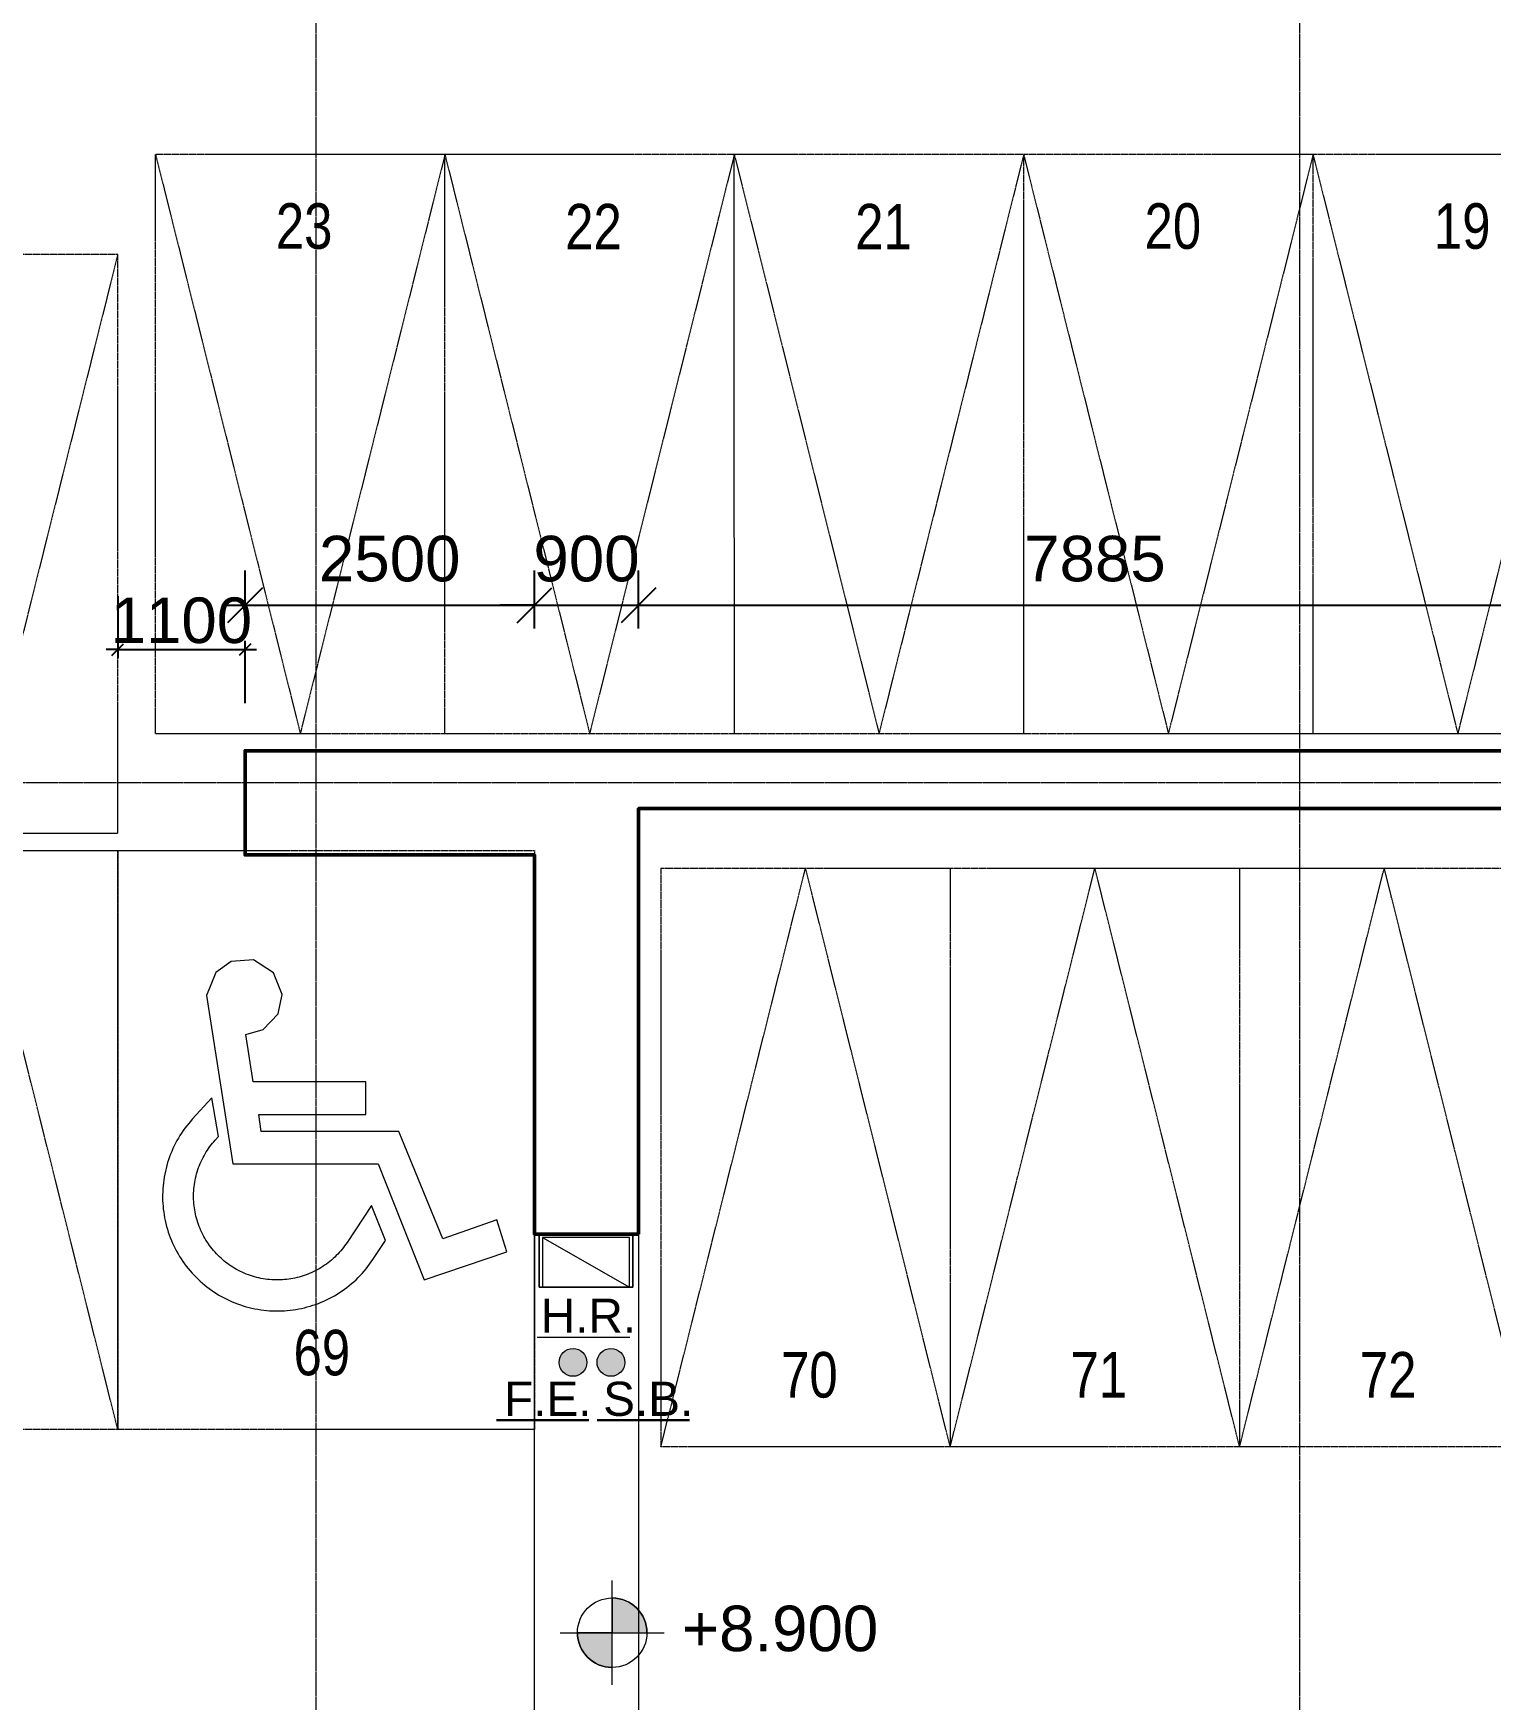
# Model space of a CAD drawing. Header units: millimetres. Extents: x -11708 to 484395, y -10237143 to 211873.
# Drawn here: x 88912 to 101503, y 177533 to 191929 of the extents above; entities that cross this region are included whole.
import ezdxf

# ---------------------------------------------------------------- set-up
doc = ezdxf.new("R2010")
doc.units = ezdxf.units.MM
for name, pattern in [('Dash', [6, 3, -3]), ('Grid Line', [21, 12, -3, 3, -3]), ('Overhead', [1.8, 1.2, -0.6])]:
    doc.linetypes.add(name, pattern=pattern)
for name, color, linetype, lineweight in [('0-1', 7, 'Continuous', 5), ('A-ANNO-DIMS', 7, 'Continuous', 9), ('A-ANNO-NOTE', 7, 'Continuous', 5), ('A-ANNO-NOTE-1', 7, 'Continuous', 20), ('A-DETL-GENF', 7, 'Continuous', 5), ('A-DOOR', 7, 'Continuous', 5), ('A-DOOR-FRAM', 7, 'Continuous', 5), ('A-DOOR-OPNG', 31, 'Continuous', 18), ('C-PRKG-1', 7, 'Dash', 5), ('G-ANNO-DIMS', 7, 'Continuous', 5), ('G-ANNO-TEXT', 7, 'Continuous', 5), ('I-WALL', 7, 'Continuous', 9), ('OAP280_C', 210, 'Continuous', 50), ('Q-SPCQ', 7, 'Continuous', 5), ('S-GRID-1', 7, 'Grid Line', 5), ('UNDERLINE', 10, 'Continuous', 30)]:
    doc.layers.add(name, color=color, linetype=linetype, lineweight=lineweight)
doc.styles.add('Arial', font='arial.ttf', dxfattribs={"height": 491.766467})
doc.styles.add('Arial_1', font='arial.ttf', dxfattribs={"height": 393.413174})
doc.styles.add('Arial_2', font='arial.ttf', dxfattribs={"height": 1.475299})
doc.styles.add('Arial_9', font='arial.ttf', dxfattribs={"width": 0.8, "height": 393.413174})
doc.dimstyles.new('Diagonal_-_2_0mm_Arial', dxfattribs={"dimscale": 304.8, "dimtxt": 500, "dimasz": 0.984252, "dimexe": 0.984252, "dimexo": 0.984252, "dimgap": 0.656168, "dimtad": 1, "dimdec": 0, "dimrnd": 5, "dimzin": 0, "dimdsep": 46, "dimtxsty": 'Arial', "dimblk1": 'OBLIQUE', "dimblk2": 'OBLIQUE', "dimsah": 1, "dimcen": 0.09, "dimdle": 0.656168, "dimadec": 0, "dimazin": 0, "dimtfac": 1, "dimtdec": 4, "dimtix": 1, "dimtmove": 0, "dimatfit": 3, "dimfxl": 1, "dimtvp": 1, "dimtolj": 1, "dimtzin": 0, "dimarcsym": 2})
doc.dimstyles.new('Diagonal_-_2_0mm_Arial_-_Precise_1', dxfattribs={"dimscale": 304.8, "dimtxt": 100, "dimasz": 0.328084, "dimexe": 0.246063, "dimexo": 0.0625, "dimgap": 0.164042, "dimtad": 1, "dimdec": 0, "dimzin": 0, "dimdsep": 46, "dimtxsty": 'Arial_1', "dimblk1": 'OBLIQUE', "dimblk2": 'OBLIQUE', "dimsah": 1, "dimcen": 0.09, "dimdle": 0.164042, "dimadec": 3, "dimazin": 0, "dimtfac": 1, "dimtdec": 4, "dimtix": 1, "dimtmove": 0, "dimatfit": 3, "dimfxl": 0.393701, "dimfxlon": 1, "dimtvp": 1, "dimtolj": 1, "dimtzin": 0, "dimarcsym": 2})

# ---------------------------------------------------------------- blocks, each defined once
blk = doc.blocks.new('Spot Elevations - Spot Elevation - Exterior Filled-23614-LG_F PLAN')
at = {"layer": 'G-ANNO-DIMS'}
h = blk.add_hatch(color=256, dxfattribs=at)
edge = h.paths.add_edge_path(flags=0)
edge.add_arc((-2.24, 2.25), 1.5, 0, 90, ccw=False)
edge.add_line((-0.74, 2.25), (-2.24, 2.25))
edge.add_line((-2.24, 2.25), (-2.24, 3.75))
h = blk.add_hatch(color=256, dxfattribs=at)
edge = h.paths.add_edge_path(flags=0)
edge.add_arc((-2.24, 2.25), 1.5, 180, 270, ccw=False)
edge.add_line((-3.74, 2.25), (-2.24, 2.25))
edge.add_line((-2.24, 2.25), (-2.24, 0.75))
for p, q in [((-2.24, 0), (-2.24, 4.5)), ((-2.24, 3.75), (-2.24, 2.25)), ((-4.49, 2.25), (0.01, 2.25)), ((-2.24, 2.25), (-3.74, 2.25)), ((-2.24, 0.75), (-2.24, 2.25)), ((-2.24, 2.25), (-0.74, 2.25))]:
    blk.add_line(p, q, dxfattribs=at)
blk.add_circle((-2.24, 2.25), 1.5, dxfattribs=at)
for start, end in [(360, 90), (180, 270)]:
    blk.add_arc((-2.24, 2.25), 1.5, start, end, dxfattribs=at)
blk = doc.blocks.new('ARC_OPEN_O10 - 7000x6400mm-44473473-A3_LG_F')
at = {"layer": 'A-DOOR-FRAM'}
for p, q in [((-3500, 450), (-3500, -25)), ((-3500, 75), (-3500, 75))]:
    blk.add_line(p, q, dxfattribs=at)
at = {"layer": 'A-DOOR-OPNG', "color": 7, "linetype": 'Overhead', "lineweight": 5}
for p, q in [((-3500, 450), (3500, 450)), ((3500, -450), (-3500, -450))]:
    blk.add_line(p, q, dxfattribs=at)
blk = doc.blocks.new('ARC_TFP_FS_HR_DISPLAY - ARC_TFP_FS_HR_750x400-44771068-A3_LG_F')
at = {"layer": 'A-DETL-GENF'}
for p, q in [((375, 30), (-375, 460)), ((375, 460), (-375, 460)), ((-375, 460), (-375, 30)), ((375, 30), (375, 460)), ((-375, 30), (375, 30))]:
    blk.add_line(p, q, dxfattribs=at)
at = {"layer": 'Q-SPCQ'}
for p, q in [((405, 460), (-405, 460)), ((-405, 460), (-405, 0)), ((-405, 0), (-405, 460)), ((-405, 460), (405, 460)), ((-405, 460), (-405, 460)), ((405, 0), (405, 460)), ((405, 460), (405, 0)), ((405, 460), (405, 460)), ((-405, 0), (405, 0)), ((405, 0), (-405, 0)), ((-405, 0), (-405, 0)), ((405, 0), (405, 0))]:
    blk.add_line(p, q, dxfattribs=at)
blk = doc.blocks.new('_Oblique')
at = {"color": 0, "linetype": 'ByBlock', "lineweight": -2}
blk.add_line((-0.5, -0.5), (0.5, 0.5), dxfattribs=at)
blk = doc.blocks.new('*D214')
at = {"layer": 'A-ANNO-DIMS', "color": 0, "lineweight": -2, "transparency": 16777216}
for p, q in [((89641, 187065), (89641, 186529)), ((89641, 186604), (89541, 186604)), ((89641, 186604), (90741, 186604)), ((90741, 186143), (90741, 186679)), ((90741, 186604), (90841, 186604))]:
    blk.add_line(p, q, dxfattribs=at)
at = {"layer": 'Defpoints', "color": 0, "transparency": 16777216}
for p in [(89641, 187084), (90741, 186604), (90741, 186124)]:
    blk.add_point(p, dxfattribs=at)
at = {"layer": 'A-ANNO-DIMS', "color": 0, "lineweight": -2, "transparency": 16777216, "xscale": 99.99999999999999, "yscale": 99.99999999999999, "zscale": 99.99999999999999}
blk.add_blockref('_Oblique', (89641, 186604), dxfattribs=at)
at = {"layer": 'A-ANNO-DIMS', "color": 0, "lineweight": -2, "transparency": 16777216, "xscale": 99.99999999999999, "yscale": 99.99999999999999, "zscale": 99.99999999999999, "rotation": 180}
blk.add_blockref('_Oblique', (90741, 186604), dxfattribs=at)
at = {"layer": 'A-ANNO-DIMS', "color": 0, "transparency": 16777216, "insert": (90191, 186855), "char_height": 393.4, "attachment_point": 5, "style": 'Arial_1'}
blk.add_mtext('\\A1;1100', dxfattribs=at)
blk = doc.blocks.new('ARC_PAR_Car - Car_2500x5000mm-V7-LG_F PLAN')
at = {"layer": 'C-PRKG-1'}
for p, q in [((0, 0), (0, -5000)), ((0, -5000), (1250, 0)), ((2500, 0), (0, 0)), ((2500, -5000), (1250, 0)), ((2500, 0), (2500, -5000)), ((0, -5000), (2500, -5000))]:
    blk.add_line(p, q, dxfattribs=at)
blk = doc.blocks.new('*D236')
at = {"layer": 'A-ANNO-DIMS', "color": 0, "lineweight": -2, "transparency": 16777216}
for p, q in [((90741, 186787), (90741, 187287)), ((93241, 186787), (93241, 187287)), ((90541, 186987), (93441, 186987))]:
    blk.add_line(p, q, dxfattribs=at)
at = {"layer": 'Defpoints', "color": 0, "transparency": 16777216}
for p in [(93241, 186987), (90741, 186487), (93241, 186487)]:
    blk.add_point(p, dxfattribs=at)
at = {"layer": 'A-ANNO-DIMS', "color": 0, "lineweight": -2, "transparency": 16777216, "xscale": 299.9999999999999, "yscale": 299.9999999999999, "zscale": 299.9999999999999, "rotation": 180}
blk.add_blockref('_Oblique', (90741, 186987), dxfattribs=at)
at = {"layer": 'A-ANNO-DIMS', "color": 0, "lineweight": -2, "transparency": 16777216, "xscale": 299.9999999999999, "yscale": 299.9999999999999, "zscale": 299.9999999999999}
blk.add_blockref('_Oblique', (93241, 186987), dxfattribs=at)
at = {"layer": 'A-ANNO-DIMS', "color": 0, "transparency": 16777216, "insert": (91991, 187388), "char_height": 491.77, "attachment_point": 5, "style": 'Arial'}
blk.add_mtext('\\A1;{\\H0.8x;2500}', dxfattribs=at)
blk = doc.blocks.new('*D237')
at = {"layer": 'A-ANNO-DIMS', "color": 0, "lineweight": -2, "transparency": 16777216}
for p, q in [((93241, 186787), (93241, 187287)), ((94141, 186787), (94141, 187287)), ((93241, 186987), (92941, 186987)), ((93241, 186987), (94141, 186987)), ((94141, 186987), (94441, 186987))]:
    blk.add_line(p, q, dxfattribs=at)
at = {"layer": 'Defpoints', "color": 0, "transparency": 16777216}
for p in [(94141, 186987), (93241, 186487), (94141, 186487)]:
    blk.add_point(p, dxfattribs=at)
at = {"layer": 'A-ANNO-DIMS', "color": 0, "lineweight": -2, "transparency": 16777216, "xscale": 299.9999999999999, "yscale": 299.9999999999999, "zscale": 299.9999999999999}
blk.add_blockref('_Oblique', (93241, 186987), dxfattribs=at)
at = {"layer": 'A-ANNO-DIMS', "color": 0, "lineweight": -2, "transparency": 16777216, "xscale": 299.9999999999999, "yscale": 299.9999999999999, "zscale": 299.9999999999999, "rotation": 180}
blk.add_blockref('_Oblique', (94141, 186987), dxfattribs=at)
at = {"layer": 'A-ANNO-DIMS', "color": 0, "transparency": 16777216, "insert": (93691, 187388), "char_height": 491.77, "attachment_point": 5, "style": 'Arial'}
blk.add_mtext('\\A1;{\\H0.8x;900}', dxfattribs=at)
blk = doc.blocks.new('*D238')
at = {"layer": 'A-ANNO-DIMS', "color": 0, "lineweight": -2, "transparency": 16777216}
for p, q in [((94141, 186787), (94141, 187287)), ((102026, 186787), (102026, 187287)), ((93941, 186987), (102226, 186987))]:
    blk.add_line(p, q, dxfattribs=at)
at = {"layer": 'Defpoints', "color": 0, "transparency": 16777216}
for p in [(102026, 186987), (94141, 186487), (102026, 186487)]:
    blk.add_point(p, dxfattribs=at)
at = {"layer": 'A-ANNO-DIMS', "color": 0, "lineweight": -2, "transparency": 16777216, "xscale": 299.9999999999999, "yscale": 299.9999999999999, "zscale": 299.9999999999999, "rotation": 180}
blk.add_blockref('_Oblique', (94141, 186987), dxfattribs=at)
at = {"layer": 'A-ANNO-DIMS', "color": 0, "lineweight": -2, "transparency": 16777216, "xscale": 299.9999999999999, "yscale": 299.9999999999999, "zscale": 299.9999999999999}
blk.add_blockref('_Oblique', (102026, 186987), dxfattribs=at)
at = {"layer": 'A-ANNO-DIMS', "color": 0, "transparency": 16777216, "insert": (98084, 187388), "char_height": 491.77, "attachment_point": 5, "style": 'Arial'}
blk.add_mtext('\\A1;{\\H0.8x;7885}', dxfattribs=at)
blk = doc.blocks.new('ARC_ANN_HR_HOSE-REEL - ARC_ANN_HR_HOSE-REEL-881492-LG_F PLAN')
at = {"layer": 'A-ANNO-NOTE-1'}
blk.add_line((-1.804, 0), (2.187, 0), dxfattribs=at)
at = {"layer": 'A-ANNO-NOTE', "insert": (0.406, 1.662), "char_height": 1.4753, "width": 4.896, "attachment_point": 2, "line_spacing_factor": 0.938532, "style": 'Arial_2'}
blk.add_mtext('H.R.', dxfattribs=at)

msp = doc.modelspace()

# ---------------------------------------------------------------- hatches: boundary and pattern name
at = {"layer": 'UNDERLINE'}
h = msp.add_hatch(color=256, dxfattribs=at)
h.dxf.hatch_style = 1
edge = h.paths.add_edge_path()
edge.add_arc((93574.9, 180446.1), 120, 0, 360)
h = msp.add_hatch(color=256, dxfattribs=at)
h.dxf.hatch_style = 1
edge = h.paths.add_edge_path()
edge.add_arc((93901.9, 180446.1), 120, 0, 360)

# ---------------------------------------------------------------- linework, layer by layer
at = {"layer": '0-1'}
for p, q in [((90620.3, 183909.9), (90487.9, 183815.9)), ((90813, 183923.3), (90620.3, 183909.9)), ((90985.8, 183812.7), (90813, 183923.3)), ((90487.9, 183815.9), (90409.3, 183614.8)), ((91062.5, 183625.5), (90985.8, 183812.7)), ((90409.3, 183614.8), (90637, 182160.7)), ((91028.2, 183457.4), (91062.5, 183625.5)), ((90896.6, 183321.8), (91028.2, 183457.4)), ((90748.8, 183279.3), (90896.6, 183321.8)), ((90812.2, 182869.9), (90748.8, 183279.3)), ((91783.6, 182869.9), (90812.2, 182869.9)), ((91783.6, 182588.4), (91783.6, 182869.9)), ((90453.3, 182732.4), (90285, 182546.5)), ((90512.7, 182399), (90453.3, 182732.4)), ((90285, 182546.5), (90268.6, 182527.9)), ((90881, 182441.2), (90859.5, 182588.4)), ((90859.5, 182588.4), (91783.6, 182588.4)), ((90179, 182406.1), (90165.7, 182384.2)), ((90192.7, 182427.5), (90179, 182406.1)), ((90207, 182448.5), (90192.7, 182427.5)), ((90221.7, 182469), (90207, 182448.5)), ((90236.9, 182489.1), (90221.7, 182469)), ((90252.5, 182508.7), (90236.9, 182489.1)), ((90268.6, 182527.9), (90252.5, 182508.7)), ((90483.5, 182366.8), (90512.7, 182399)), ((92070.5, 182441.2), (90881, 182441.2)), ((92448.8, 181512.7), (92070.5, 182441.2)), ((90107.9, 182269.5), (90098.1, 182245.6)), ((90118.3, 182293.1), (90107.9, 182269.5)), ((90129.3, 182316.4), (90118.3, 182293.1)), ((90140.9, 182339.4), (90129.3, 182316.4)), ((90153, 182362), (90140.9, 182339.4)), ((90165.7, 182384.2), (90153, 182362)), ((90396.5, 182248.4), (90406.1, 182264.3)), ((90406.1, 182264.3), (90416.2, 182279.9)), ((90416.2, 182279.9), (90426.6, 182295.3)), ((90426.6, 182295.3), (90437.3, 182310.3)), ((90437.3, 182310.3), (90448.4, 182324.9)), ((90448.4, 182324.9), (90459.8, 182339.2)), ((90459.8, 182339.2), (90471.5, 182353.2)), ((90471.5, 182353.2), (90483.5, 182366.8)), ((90058.5, 182122.7), (90052.6, 182097.6)), ((90065.1, 182147.7), (90058.5, 182122.7)), ((90072.4, 182172.5), (90065.1, 182147.7)), ((90080.3, 182197.1), (90072.4, 182172.5)), ((90088.9, 182221.5), (90080.3, 182197.1)), ((90098.1, 182245.6), (90088.9, 182221.5)), ((90328.4, 182093.8), (90334.1, 182111.8)), ((90334.1, 182111.8), (90340.4, 182129.6)), ((90340.4, 182129.6), (90347.1, 182147.2)), ((90347.1, 182147.2), (90354.2, 182164.7)), ((90354.2, 182164.7), (90361.8, 182181.9)), ((90361.8, 182181.9), (90369.9, 182198.9)), ((90369.9, 182198.9), (90378.3, 182215.6)), ((90378.3, 182215.6), (90387.2, 182232.1)), ((90387.2, 182232.1), (90396.5, 182248.4)), ((90637, 182160.7), (91891.1, 182160.7)), ((91891.1, 182160.7), (92289.7, 181159.2)), ((90032.8, 181970.9), (90030.8, 181945.5)), ((90035.4, 181996.3), (90032.8, 181970.9)), ((90038.7, 182021.7), (90035.4, 181996.3)), ((90042.7, 182047.1), (90038.7, 182021.7)), ((90047.3, 182072.4), (90042.7, 182047.1)), ((90052.6, 182097.6), (90047.3, 182072.4)), ((90299.4, 181946.8), (90301.4, 181965.3)), ((90301.4, 181965.3), (90303.8, 181983.8)), ((90303.8, 181983.8), (90306.7, 182002.3)), ((90306.7, 182002.3), (90310, 182020.8)), ((90310, 182020.8), (90313.9, 182039.2)), ((90313.9, 182039.2), (90318.2, 182057.5)), ((90318.2, 182057.5), (90323.1, 182075.7)), ((90323.1, 182075.7), (90328.4, 182093.8)), ((90029.5, 181920.2), (90028.8, 181894.9)), ((90028.8, 181894.9), (90028.8, 181869.7)), ((90028.8, 181869.7), (90029.4, 181844.7)), ((90029.4, 181844.7), (90030.6, 181819.7)), ((90030.8, 181945.5), (90029.5, 181920.2)), ((90296.5, 181891.3), (90297, 181909.7)), ((90296.5, 181872.9), (90296.5, 181891.3)), ((90297, 181854.6), (90296.5, 181872.9)), ((90297, 181909.7), (90298, 181928.2)), ((90297.9, 181836.4), (90297, 181854.6)), ((90299.3, 181818.4), (90297.9, 181836.4)), ((90298, 181928.2), (90299.4, 181946.8)), ((90030.6, 181819.7), (90032.5, 181795)), ((90032.5, 181795), (90035, 181770.3)), ((90035, 181770.3), (90038.1, 181745.5)), ((90038.1, 181745.5), (90041.9, 181720.7)), ((90041.9, 181720.7), (90046.3, 181695.9)), ((90046.3, 181695.9), (90051.3, 181671.1)), ((90301.1, 181800.3), (90299.3, 181818.4)), ((90303.3, 181782.2), (90301.1, 181800.3)), ((90306.1, 181764.2), (90303.3, 181782.2)), ((90309.3, 181746.1), (90306.1, 181764.2)), ((90313, 181728), (90309.3, 181746.1)), ((90317.1, 181709.9), (90313, 181728)), ((90321.8, 181691.9), (90317.1, 181709.9)), ((90326.9, 181674), (90321.8, 181691.9)), ((91833.2, 181800.7), (91622.5, 181482.4)), ((91954.5, 181498.8), (91833.2, 181800.7)), ((92916.2, 181678.2), (92448.8, 181512.7)), ((93004.3, 181401), (92916.2, 181678.2)), ((90051.3, 181671.1), (90057, 181646.4)), ((90057, 181646.4), (90063.4, 181621.7)), ((90063.4, 181621.7), (90070.4, 181597.2)), ((90070.4, 181597.2), (90078.1, 181572.8)), ((90078.1, 181572.8), (90086.4, 181548.5)), ((90086.4, 181548.5), (90095.3, 181524.4)), ((90332.5, 181656.2), (90326.9, 181674)), ((90338.6, 181638.5), (90332.5, 181656.2)), ((90345.1, 181620.9), (90338.6, 181638.5)), ((90352.1, 181603.4), (90345.1, 181620.9)), ((90359.6, 181586.1), (90352.1, 181603.4)), ((90367.5, 181569), (90359.6, 181586.1)), ((90375.9, 181552.1), (90367.5, 181569)), ((90384.7, 181535.5), (90375.9, 181552.1)), ((90393.9, 181519), (90384.7, 181535.5)), ((90095.3, 181524.4), (90104.9, 181500.4)), ((90104.9, 181500.4), (90115.2, 181476.8)), ((90115.2, 181476.8), (90126, 181453.3)), ((90126, 181453.3), (90137.5, 181430.2)), ((90137.5, 181430.2), (90149.6, 181407.3)), ((90149.6, 181407.3), (90162.2, 181384.8)), ((90403.6, 181502.8), (90393.9, 181519)), ((90413.7, 181486.9), (90403.6, 181502.8)), ((90424.1, 181471.3), (90413.7, 181486.9)), ((90435, 181455.9), (90424.1, 181471.3)), ((90446.3, 181440.9), (90435, 181455.9)), ((90457.9, 181426.2), (90446.3, 181440.9)), ((90469.8, 181411.8), (90457.9, 181426.2)), ((90482.1, 181397.8), (90469.8, 181411.8)), ((90494.7, 181384.2), (90482.1, 181397.8)), ((91555.1, 181395.7), (91542.4, 181382.1)), ((91567.4, 181409.5), (91555.1, 181395.7)), ((91579.2, 181423.7), (91567.4, 181409.5)), ((91590.7, 181438), (91579.2, 181423.7)), ((91601.7, 181452.6), (91590.7, 181438)), ((91612.3, 181467.4), (91601.7, 181452.6)), ((91622.5, 181482.4), (91612.3, 181467.4)), ((91845.8, 181334.6), (91954.5, 181498.8)), ((92289.7, 181159.2), (93004.3, 181401)), ((90162.2, 181384.8), (90175.5, 181362.6)), ((90175.5, 181362.6), (90189.3, 181340.8)), ((90189.3, 181340.8), (90203.6, 181319.3)), ((90203.6, 181319.3), (90218.5, 181298.3)), ((90218.5, 181298.3), (90233.9, 181277.7)), ((90233.9, 181277.7), (90249.8, 181257.6)), ((90249.8, 181257.6), (90266.2, 181237.9)), ((90507.6, 181370.9), (90494.7, 181384.2)), ((90520.8, 181358), (90507.6, 181370.9)), ((90534.3, 181345.5), (90520.8, 181358)), ((90548, 181333.4), (90534.3, 181345.5)), ((90562, 181321.7), (90548, 181333.4)), ((90576.1, 181310.4), (90562, 181321.7)), ((90590.6, 181299.4), (90576.1, 181310.4)), ((90605.4, 181288.8), (90590.6, 181299.4)), ((90620.5, 181278.5), (90605.4, 181288.8)), ((90636, 181268.6), (90620.5, 181278.5)), ((90651.7, 181259), (90636, 181268.6)), ((90667.8, 181249.8), (90651.7, 181259)), ((90684.1, 181240.9), (90667.8, 181249.8)), ((91363.9, 181245.7), (91347.2, 181236.9)), ((91380.3, 181254.9), (91363.9, 181245.7)), ((91396.6, 181264.5), (91380.3, 181254.9)), ((91412.5, 181274.5), (91396.6, 181264.5)), ((91428.2, 181285), (91412.5, 181274.5)), ((91443.6, 181295.8), (91428.2, 181285)), ((91458.8, 181307.1), (91443.6, 181295.8)), ((91473.6, 181318.7), (91458.8, 181307.1)), ((91488, 181330.7), (91473.6, 181318.7)), ((91502.2, 181343.1), (91488, 181330.7)), ((91516, 181355.8), (91502.2, 181343.1)), ((91529.4, 181368.8), (91516, 181355.8)), ((91542.4, 181382.1), (91529.4, 181368.8)), ((91770.2, 181234.8), (91786.5, 181254.1)), ((91786.5, 181254.1), (91802.2, 181273.8)), ((91802.2, 181273.8), (91817.3, 181293.8)), ((91817.3, 181293.8), (91831.9, 181314.1)), ((91831.9, 181314.1), (91845.8, 181334.6)), ((90266.2, 181237.9), (90283.1, 181218.7)), ((90283.1, 181218.7), (90300.3, 181200)), ((90300.3, 181200), (90318, 181181.8)), ((90318, 181181.8), (90336.1, 181164.1)), ((90336.1, 181164.1), (90354.6, 181147)), ((90354.6, 181147), (90373.4, 181130.4)), ((90373.4, 181130.4), (90392.5, 181114.3)), ((90392.5, 181114.3), (90411.9, 181098.9)), ((90700.8, 181232.5), (90684.1, 181240.9)), ((90717.6, 181224.5), (90700.8, 181232.5)), ((90734.8, 181216.9), (90717.6, 181224.5)), ((90752.1, 181209.7), (90734.8, 181216.9)), ((90769.7, 181203), (90752.1, 181209.7)), ((90787.4, 181196.7), (90769.7, 181203)), ((90805.3, 181190.9), (90787.4, 181196.7)), ((90823.4, 181185.5), (90805.3, 181190.9)), ((90841.6, 181180.7), (90823.4, 181185.5)), ((90860, 181176.3), (90841.6, 181180.7)), ((90878.4, 181172.3), (90860, 181176.3)), ((90897, 181168.9), (90878.4, 181172.3)), ((90915.6, 181165.9), (90897, 181168.9)), ((90934.2, 181163.5), (90915.6, 181165.9)), ((90952.9, 181161.5), (90934.2, 181163.5)), ((90971.5, 181160), (90952.9, 181161.5)), ((90990.2, 181159), (90971.5, 181160)), ((91008.8, 181158.5), (90990.2, 181159)), ((91027.4, 181158.5), (91008.8, 181158.5)), ((91045.9, 181158.9), (91027.4, 181158.5)), ((91064.4, 181159.8), (91045.9, 181158.9)), ((91082.7, 181161.2), (91064.4, 181159.8)), ((91100.9, 181163), (91082.7, 181161.2)), ((91119, 181165.3), (91100.9, 181163)), ((91136.9, 181168), (91119, 181165.3)), ((91154.7, 181171.2), (91136.9, 181168)), ((91172.6, 181174.8), (91154.7, 181171.2)), ((91190.4, 181178.9), (91172.6, 181174.8)), ((91208.2, 181183.5), (91190.4, 181178.9)), ((91226, 181188.5), (91208.2, 181183.5)), ((91243.6, 181194), (91226, 181188.5)), ((91261.2, 181200), (91243.6, 181194)), ((91278.7, 181206.5), (91261.2, 181200)), ((91296.1, 181213.4), (91278.7, 181206.5)), ((91313.3, 181220.8), (91296.1, 181213.4)), ((91330.3, 181228.6), (91313.3, 181220.8)), ((91347.2, 181236.9), (91330.3, 181228.6)), ((91621.4, 181094.4), (91641.7, 181110.3)), ((91641.7, 181110.3), (91661.5, 181126.8)), ((91661.5, 181126.8), (91680.9, 181143.7)), ((91680.9, 181143.7), (91699.8, 181161.1)), ((91699.8, 181161.1), (91718.2, 181178.9)), ((91718.2, 181178.9), (91736.1, 181197.1)), ((91736.1, 181197.1), (91753.4, 181215.7)), ((91753.4, 181215.7), (91770.2, 181234.8)), ((90411.9, 181098.9), (90431.7, 181083.9)), ((90431.7, 181083.9), (90452, 181069.3)), ((90452, 181069.3), (90472.7, 181055.2)), ((90472.7, 181055.2), (90493.9, 181041.6)), ((90493.9, 181041.6), (90515.5, 181028.4)), ((90515.5, 181028.4), (90537.5, 181015.8)), ((90537.5, 181015.8), (90559.9, 181003.7)), ((90559.9, 181003.7), (90582.7, 180992.2)), ((90582.7, 180992.2), (90605.8, 180981.2)), ((90605.8, 180981.2), (90629.3, 180970.8)), ((90629.3, 180970.8), (90653.1, 180960.9)), ((90653.1, 180960.9), (90677.1, 180951.7)), ((91374.7, 180956.5), (91398.5, 180966)), ((91398.5, 180966), (91422.1, 180976.1)), ((91422.1, 180976.1), (91445.4, 180986.8)), ((91445.4, 180986.8), (91468.5, 180998.2)), ((91468.5, 180998.2), (91491.4, 181010.2)), ((91491.4, 181010.2), (91513.9, 181022.8)), ((91513.9, 181022.8), (91536.2, 181036)), ((91536.2, 181036), (91558, 181049.8)), ((91558, 181049.8), (91579.6, 181064.1)), ((91579.6, 181064.1), (91600.7, 181079)), ((91600.7, 181079), (91621.4, 181094.4)), ((90677.1, 180951.7), (90701.4, 180943.1)), ((90701.4, 180943.1), (90726, 180935.1)), ((90726, 180935.1), (90750.8, 180927.8)), ((90750.8, 180927.8), (90775.8, 180921.1)), ((90775.8, 180921.1), (90800.9, 180915.1)), ((90800.9, 180915.1), (90826.2, 180909.7)), ((90826.2, 180909.7), (90851.6, 180905)), ((90851.6, 180905), (90877.1, 180901)), ((90877.1, 180901), (90902.6, 180897.6)), ((90902.6, 180897.6), (90928.2, 180894.9)), ((90928.2, 180894.9), (90953.8, 180892.8)), ((90953.8, 180892.8), (90979.3, 180891.5)), ((90979.3, 180891.5), (91004.9, 180890.8)), ((91004.9, 180890.8), (91030.3, 180890.7)), ((91030.3, 180890.7), (91055.7, 180891.3)), ((91055.7, 180891.3), (91080.9, 180892.6)), ((91080.9, 180892.6), (91106.1, 180894.4)), ((91106.1, 180894.4), (91131, 180896.9)), ((91131, 180896.9), (91155.8, 180900.1)), ((91155.8, 180900.1), (91180.3, 180903.8)), ((91180.3, 180903.8), (91204.8, 180908.1)), ((91204.8, 180908.1), (91229.2, 180913.1)), ((91229.2, 180913.1), (91253.7, 180918.7)), ((91253.7, 180918.7), (91278.1, 180925)), ((91278.1, 180925), (91302.4, 180931.9)), ((91302.4, 180931.9), (91326.6, 180939.4)), ((91326.6, 180939.4), (91350.7, 180947.6)), ((91350.7, 180947.6), (91374.7, 180956.5))]:
    msp.add_line(p, q, dxfattribs=at)
at = {"layer": 'A-ANNO-NOTE'}
for centre in [(93574.9, 180446.1), (93901.9, 180446.1)]:
    msp.add_circle(centre, 120, dxfattribs=at)
at = {"layer": 'A-ANNO-NOTE-1'}
for p, q in [((92914.5, 179947.1), (93712.6, 179947.1)), ((93782.4, 179947.1), (94580.6, 179947.1))]:
    msp.add_line(p, q, dxfattribs=at)
at = {"layer": 'C-PRKG-1'}
msp.add_lwpolyline([(89641.3, 179867.5), (89641.3, 184867.5), (93241.3, 184867.5), (93241.3, 179867.5)], close=True, dxfattribs=at)
at = {"layer": 'I-WALL', "lineweight": 30}
for p, q in [((90741.3, 185730.6), (90741.3, 184830.6)), ((94141.3, 181555.6), (94141.3, 185230.6)), ((94141.3, 185230.6), (102026.3, 185230.6)), ((90741.3, 184830.6), (93241.3, 184830.6)), ((93241.3, 184830.6), (93241.3, 181555.6)), ((93241.3, 181555.6), (94141.3, 181555.6))]:
    msp.add_line(p, q, dxfattribs=at)
at = {"layer": 'OAP280_C'}
msp.add_lwpolyline([(94141.3, 181555.6), (94141.3, 185230.6), (102026.3, 185230.6), (102026.3, 181555.6), (102926.3, 181555.6), (102926.3, 185730.6), (90741.3, 185730.6), (90741.3, 184830.6), (93241.3, 184830.6), (93241.3, 181555.6)], close=True, dxfattribs=at)
at = {"layer": 'S-GRID-1'}
for p, q in [((91351.5, 210672.6), (91351.1, 140117.7)), ((99851.5, 210672.6), (99851.1, 140117.7)), ((-10508, 185456.2), (128177.5, 185455.5))]:
    msp.add_line(p, q, dxfattribs=at)
at = {"layer": 'UNDERLINE'}
for points in [[(93712.6, 179947.1), (92914.5, 179947.1)], [(94580.6, 179947.1), (93782.4, 179947.1)]]:
    msp.add_lwpolyline(points, dxfattribs=at)

# ---------------------------------------------------------------- block references
at = {"layer": '0-1'}
for p, rotation in [((92468.4, 185880.6), 180.0012000181324), ((94968.4, 185880.6), 180.0012000181324), ((97468.4, 185880.4), 180.0012000181324), ((99968.4, 185880.5), 180.0012000181324), ((102468.4, 185880.5), 180.0012000181324), ((89641.3, 185017.5), 179.9997000009)]:
    msp.add_blockref('ARC_PAR_Car - Car_2500x5000mm-V7-LG_F PLAN', p, dxfattribs=dict(at, rotation=rotation))
at = {"layer": '0-1', "xscale": -1}
for p, rotation in [((89641.3, 184867.5), 0.0002999990999619), ((96833.4, 184717.1), 0.0002999990999619229), ((99333.4, 184717.2), 0.0002999990999619229), ((101833.4, 184717.2), 0.0002999990999619229)]:
    msp.add_blockref('ARC_PAR_Car - Car_2500x5000mm-V7-LG_F PLAN', p, dxfattribs=dict(at, rotation=rotation))
at = {"layer": 'A-ANNO-NOTE', "xscale": 200, "yscale": 200, "zscale": 200}
msp.add_blockref('ARC_ANN_HR_HOSE-REEL - ARC_ANN_HR_HOSE-REEL-881492-LG_F PLAN', (93626.8, 180665), dxfattribs=at)
at = {"layer": 'A-DOOR', "rotation": 90}
msp.add_blockref('ARC_OPEN_O10 - 7000x6400mm-44473473-A3_LG_F', (93691.3, 178055.6), dxfattribs=at)
at = {"layer": 'G-ANNO-DIMS', "xscale": 199.9999999999998, "yscale": 199.9999999999998, "zscale": 199.9999999999998}
msp.add_blockref('Spot Elevations - Spot Elevation - Exterior Filled-23614-LG_F PLAN', (94361, 177661.1), dxfattribs=at)
at = {"layer": 'Q-SPCQ', "rotation": 180}
msp.add_blockref('ARC_TFP_FS_HR_DISPLAY - ARC_TFP_FS_HR_750x400-44771068-A3_LG_F', (93686.3, 181555.6), dxfattribs=at)

# ---------------------------------------------------------------- texts
at = {"layer": 'A-ANNO-NOTE', "char_height": 295.06, "width": 925.2, "attachment_point": 2, "line_spacing_factor": 0.938532, "style": 'Arial_2'}
for s, insert in [('F.E.', (93356.4, 180279.6)), ('S.B.', (94224.4, 180279.6))]:
    msp.add_mtext(s, dxfattribs=dict(at, insert=insert))
at = {"layer": 'G-ANNO-DIMS', "insert": (94515.6, 178344.8), "char_height": 393.41, "width": 2020.8, "attachment_point": 1, "line_spacing_factor": 0.938532, "style": 'Arial_1'}
msp.add_mtext('+8.900', dxfattribs=at)
at = {"layer": 'G-ANNO-TEXT', "char_height": 393.41, "line_spacing_factor": 0.938532, "style": 'Arial_9'}
for s, insert, width, attachment_point, rotation in [('23', (91007.1, 190061.4), 288, 7, 0.0024), ('22', (93507.1, 190061.5), 288, 7, 0.0024), ('21', (96012.5, 190061.5), 288, 7, 0.0024), ('20', (98512.5, 190061.3), 288, 7, 0.0024), ('19', (101012.5, 190061.4), 288, 7, 0.0024), ('69', (91160.2, 180728.1), 440.542, 1, 359.997), ('70', (95372.4, 180536.1), 440.542, 1, 359.997), ('71', (97872.3, 180536.3), 440.542, 1, 359.997), ('72', (100372.4, 180536.1), 440.542, 1, 359.997)]:
    msp.add_mtext(s, dxfattribs=dict(at, insert=insert, width=width, attachment_point=attachment_point, rotation=rotation))

# ---------------------------------------------------------------- dimensions: what is measured, and where the dimension line sits
at = {"layer": 'A-ANNO-DIMS'}
for base, p1, p2, picture, middle in [((93241.3, 186986.8), (90741.3, 186486.8), (93241.3, 186486.8), '*D236', (91991.3, 187387.7)), ((94141.3, 186986.8), (93241.3, 186486.8), (94141.3, 186486.8), '*D237', (93691.3, 187387.7)), ((102026.3, 186986.8), (94141.3, 186486.8), (102026.3, 186486.8), '*D238', (98083.8, 187387.7))]:
    dim = msp.add_linear_dim(base=base, p1=p1, p2=p2, text='{\\H0.8x;<>}', dimstyle='Diagonal_-_2_0mm_Arial', override={"dimpost": '<>', "dimtmove": 1, "dimarcsym": 2}, dxfattribs=at)
    dim.commit()
    dim.dimension.update_dxf_attribs({"geometry": picture, "text_midpoint": middle})
dim = msp.add_linear_dim(base=(90741.3, 186604.1), p1=(89641.3, 187084.1), p2=(90741.3, 186124.1), dimstyle='Diagonal_-_2_0mm_Arial_-_Precise_1', override={"dimpost": '<>', "dimfxl": 1460}, dxfattribs=at)
dim.commit()
dim.dimension.update_dxf_attribs({"geometry": '*D214', "text_midpoint": (90191.3, 186855)})

doc.saveas('drawing.dxf')
